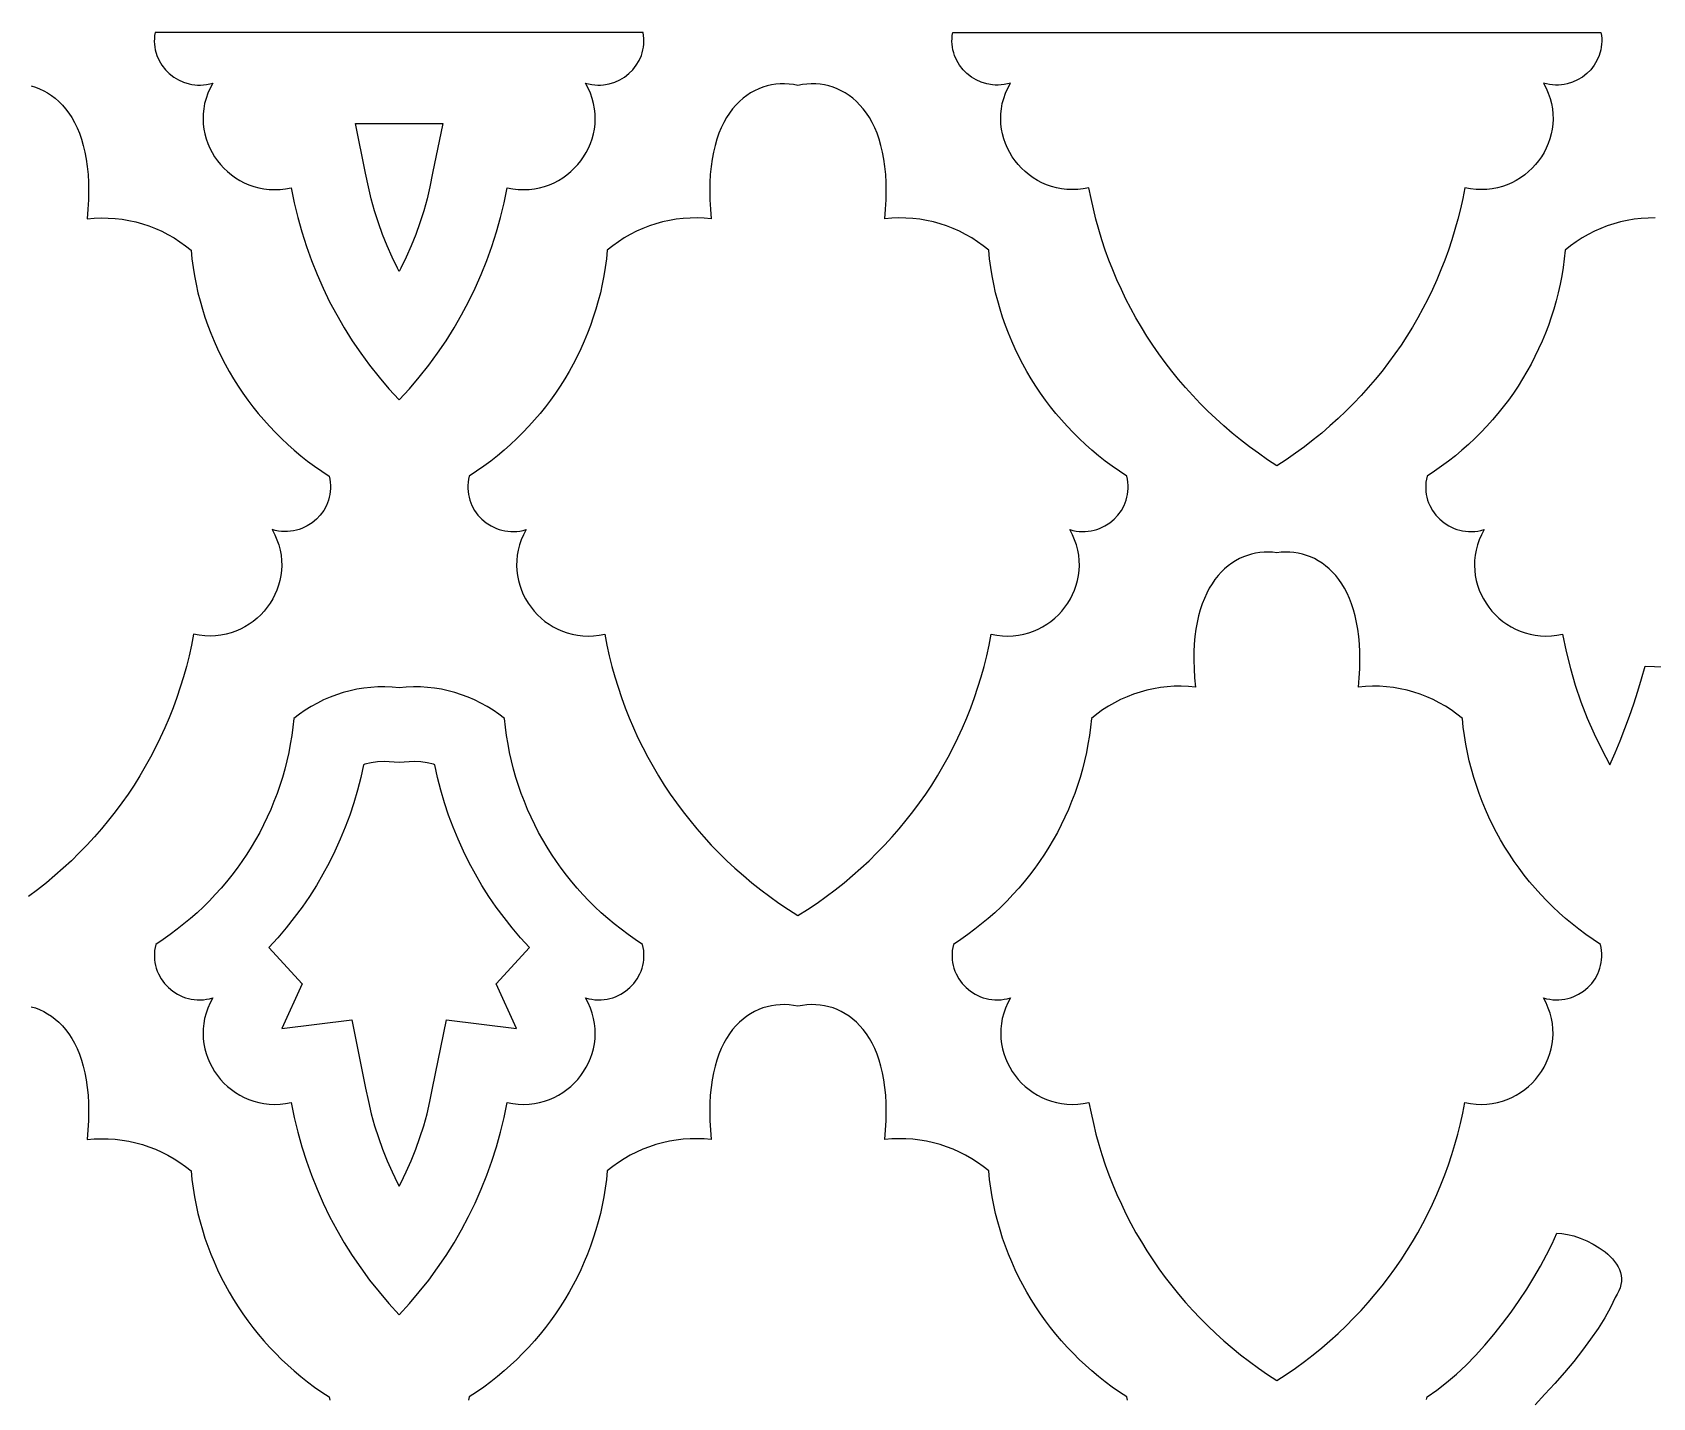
# Model space of a CAD drawing. Extents: x 50 to 3710, y -977 to -877.
# Drawn here: x 3559.8 to 3624.9, y -931.9 to -877.1 of the extents above; entities that cross this region are included whole.
import ezdxf

# ---------------------------------------------------------------- set-up
doc = ezdxf.new("R2010")
doc.units = 0
doc.layers.add('LAYER_1', color=18, linetype='CONTINUOUS')

msp = doc.modelspace()

# ---------------------------------------------------------------- linework, layer by layer
at = {"layer": 'LAYER_1'}
for points in [[(3574.558, -891.842), (3574.971, -891.391), (3575.367, -890.928), (3575.744, -890.452), (3576.103, -889.964), (3576.443, -889.464), (3576.764, -888.953), (3577.066, -888.431), (3577.349, -887.899), (3577.612, -887.356), (3577.856, -886.805), (3578.079, -886.244), (3578.282, -885.675), (3578.465, -885.098), (3578.628, -884.513), (3578.769, -883.921), (3578.89, -883.322), (3579.117, -883.364), (3579.342, -883.389), (3579.562, -883.396), (3579.778, -883.387), (3579.99, -883.362), (3580.196, -883.322), (3580.396, -883.268), (3580.59, -883.2), (3580.777, -883.119), (3580.957, -883.025), (3581.129, -882.92), (3581.292, -882.803), (3581.447, -882.675), (3581.592, -882.538), (3581.728, -882.392), (3581.853, -882.237), (3581.967, -882.074), (3582.071, -881.904), (3582.162, -881.727), (3582.241, -881.544), (3582.307, -881.356), (3582.36, -881.163), (3582.398, -880.966), (3582.423, -880.766), (3582.433, -880.563), (3582.427, -880.358), (3582.406, -880.151), (3582.368, -879.944), (3582.314, -879.736), (3582.242, -879.529), (3582.152, -879.323), (3582.044, -879.119), (3582.167, -879.152), (3582.29, -879.176), (3582.411, -879.191), (3582.531, -879.199), (3582.65, -879.198), (3582.767, -879.19), (3582.995, -879.151), (3583.214, -879.085), (3583.42, -878.992), (3583.612, -878.876), (3583.788, -878.738), (3583.945, -878.58), (3584.082, -878.404), (3584.197, -878.213), (3584.287, -878.007), (3584.322, -877.899), (3584.35, -877.789), (3584.371, -877.676), (3584.384, -877.561), (3584.39, -877.444), (3584.388, -877.325), (3584.377, -877.205), (3584.358, -877.083), (3574.558, -877.083), (3564.757, -877.083), (3564.738, -877.205), (3564.728, -877.325), (3564.725, -877.444), (3564.731, -877.561), (3564.745, -877.676), (3564.765, -877.789), (3564.829, -878.007), (3564.918, -878.213), (3565.033, -878.404), (3565.17, -878.58), (3565.328, -878.738), (3565.503, -878.876), (3565.695, -878.992), (3565.902, -879.085), (3566.12, -879.151), (3566.233, -879.174), (3566.348, -879.19), (3566.465, -879.198), (3566.584, -879.199), (3566.704, -879.191), (3566.826, -879.176), (3566.948, -879.152), (3567.071, -879.119), (3566.963, -879.323), (3566.873, -879.529), (3566.802, -879.736), (3566.747, -879.944), (3566.709, -880.151), (3566.688, -880.358), (3566.682, -880.563), (3566.692, -880.766), (3566.717, -880.966), (3566.756, -881.163), (3566.809, -881.356), (3566.875, -881.544), (3566.954, -881.727), (3567.045, -881.904), (3567.148, -882.074), (3567.262, -882.237), (3567.388, -882.392), (3567.523, -882.538), (3567.668, -882.675), (3567.823, -882.803), (3567.987, -882.92), (3568.159, -883.025), (3568.338, -883.119), (3568.525, -883.2), (3568.719, -883.268), (3568.919, -883.322), (3569.126, -883.362), (3569.337, -883.387), (3569.553, -883.396), (3569.774, -883.389), (3569.998, -883.364), (3570.226, -883.322), (3570.346, -883.921), (3570.488, -884.513), (3570.65, -885.098), (3570.833, -885.675), (3571.036, -886.244), (3571.26, -886.805), (3571.503, -887.356), (3571.766, -887.899), (3572.049, -888.431), (3572.351, -888.953), (3572.672, -889.464), (3573.012, -889.964), (3573.371, -890.452), (3573.749, -890.928), (3574.144, -891.391)], [(3609.807, -894.488), (3609.431, -894.241), (3609.063, -893.985), (3608.703, -893.722), (3608.352, -893.451), (3608.009, -893.172), (3607.675, -892.885), (3607.349, -892.591), (3607.032, -892.29), (3606.724, -891.982), (3606.425, -891.667), (3606.135, -891.345), (3605.854, -891.017), (3605.583, -890.682), (3605.32, -890.341), (3605.067, -889.994), (3604.823, -889.641), (3604.589, -889.283), (3604.364, -888.918), (3604.148, -888.548), (3603.943, -888.173), (3603.747, -887.793), (3603.561, -887.408), (3603.385, -887.019), (3603.219, -886.624), (3603.063, -886.225), (3602.917, -885.822), (3602.781, -885.415), (3602.656, -885.004), (3602.541, -884.589), (3602.437, -884.17), (3602.343, -883.748), (3602.26, -883.322), (3602.032, -883.364), (3601.808, -883.389), (3601.587, -883.396), (3601.371, -883.387), (3601.159, -883.362), (3600.953, -883.322), (3600.753, -883.268), (3600.559, -883.2), (3600.372, -883.119), (3600.193, -883.025), (3600.021, -882.92), (3599.857, -882.803), (3599.702, -882.675), (3599.557, -882.538), (3599.421, -882.392), (3599.296, -882.237), (3599.182, -882.074), (3599.079, -881.904), (3598.987, -881.727), (3598.909, -881.544), (3598.842, -881.356), (3598.79, -881.163), (3598.751, -880.966), (3598.726, -880.766), (3598.716, -880.563), (3598.722, -880.358), (3598.743, -880.151), (3598.781, -879.944), (3598.835, -879.736), (3598.907, -879.529), (3598.997, -879.323), (3599.105, -879.119), (3598.982, -879.152), (3598.86, -879.176), (3598.738, -879.191), (3598.618, -879.199), (3598.499, -879.198), (3598.382, -879.19), (3598.154, -879.151), (3597.936, -879.085), (3597.729, -878.992), (3597.537, -878.876), (3597.361, -878.738), (3597.204, -878.58), (3597.067, -878.404), (3596.952, -878.213), (3596.862, -878.007), (3596.827, -877.899), (3596.799, -877.789), (3596.778, -877.676), (3596.765, -877.561), (3596.759, -877.444), (3596.762, -877.325), (3596.772, -877.205), (3596.791, -877.083), (3622.823, -877.083), (3622.843, -877.205), (3622.853, -877.325), (3622.855, -877.444), (3622.85, -877.561), (3622.836, -877.676), (3622.815, -877.789), (3622.752, -878.007), (3622.662, -878.213), (3622.548, -878.404), (3622.411, -878.58), (3622.253, -878.738), (3622.077, -878.876), (3621.885, -878.992), (3621.679, -879.085), (3621.461, -879.151), (3621.348, -879.174), (3621.233, -879.19), (3621.116, -879.198), (3620.997, -879.199), (3620.877, -879.191), (3620.755, -879.176), (3620.633, -879.152), (3620.51, -879.119), (3620.618, -879.323), (3620.707, -879.529), (3620.779, -879.736), (3620.834, -879.944), (3620.871, -880.151), (3620.893, -880.358), (3620.898, -880.563), (3620.889, -880.766), (3620.864, -880.966), (3620.825, -881.163), (3620.772, -881.356), (3620.706, -881.544), (3620.627, -881.727), (3620.536, -881.904), (3620.433, -882.074), (3620.318, -882.237), (3620.193, -882.392), (3620.058, -882.538), (3619.912, -882.675), (3619.758, -882.803), (3619.594, -882.92), (3619.422, -883.025), (3619.242, -883.119), (3619.055, -883.2), (3618.862, -883.268), (3618.661, -883.322), (3618.455, -883.362), (3618.244, -883.387), (3618.028, -883.396), (3617.807, -883.389), (3617.583, -883.364), (3617.355, -883.322), (3617.272, -883.748), (3617.178, -884.17), (3617.073, -884.589), (3616.959, -885.004), (3616.833, -885.415), (3616.698, -885.822), (3616.552, -886.225), (3616.396, -886.624), (3616.23, -887.019), (3616.054, -887.408), (3615.868, -887.793), (3615.672, -888.173), (3615.466, -888.548), (3615.251, -888.918), (3615.026, -889.283), (3614.792, -889.641), (3614.548, -889.994), (3614.295, -890.341), (3614.032, -890.682), (3613.76, -891.017), (3613.479, -891.345), (3613.189, -891.667), (3612.89, -891.982), (3612.582, -892.29), (3612.266, -892.591), (3611.94, -892.885), (3611.606, -893.172), (3611.263, -893.451), (3610.912, -893.722), (3610.552, -893.985), (3610.184, -894.241)], [(3590.575, -879.212), (3590.396, -879.18), (3590.217, -879.159), (3590.039, -879.15), (3589.861, -879.152), (3589.684, -879.167), (3589.509, -879.193), (3589.336, -879.232), (3589.165, -879.283), (3588.998, -879.347), (3588.834, -879.423), (3588.674, -879.512), (3588.518, -879.614), (3588.368, -879.729), (3588.223, -879.857), (3588.084, -879.999), (3587.951, -880.154), (3587.825, -880.322), (3587.707, -880.504), (3587.596, -880.7), (3587.494, -880.91), (3587.401, -881.134), (3587.317, -881.373), (3587.242, -881.625), (3587.178, -881.893), (3587.125, -882.174), (3587.083, -882.471), (3587.052, -882.783), (3587.034, -883.109), (3587.028, -883.451), (3587.036, -883.808), (3587.057, -884.181), (3587.092, -884.569), (3586.809, -884.544), (3586.526, -884.534), (3586.244, -884.538), (3585.964, -884.556), (3585.686, -884.588), (3585.41, -884.634), (3585.138, -884.694), (3584.869, -884.768), (3584.605, -884.855), (3584.345, -884.956), (3584.09, -885.069), (3583.841, -885.196), (3583.599, -885.335), (3583.363, -885.488), (3583.135, -885.652), (3582.915, -885.829), (3582.879, -886.175), (3582.833, -886.519), (3582.777, -886.86), (3582.712, -887.199), (3582.637, -887.535), (3582.552, -887.868), (3582.458, -888.198), (3582.355, -888.524), (3582.243, -888.847), (3582.121, -889.167), (3581.991, -889.482), (3581.852, -889.794), (3581.704, -890.101), (3581.547, -890.404), (3581.382, -890.702), (3581.208, -890.995), (3581.026, -891.284), (3580.836, -891.567), (3580.638, -891.845), (3580.432, -892.118), (3580.218, -892.385), (3579.996, -892.646), (3579.766, -892.902), (3579.529, -893.151), (3579.285, -893.393), (3579.033, -893.629), (3578.774, -893.859), (3578.508, -894.082), (3578.234, -894.297), (3577.954, -894.505), (3577.667, -894.706), (3577.374, -894.9), (3577.346, -895.026), (3577.327, -895.151), (3577.318, -895.274), (3577.317, -895.396), (3577.324, -895.517), (3577.34, -895.634), (3577.363, -895.75), (3577.394, -895.863), (3577.432, -895.972), (3577.478, -896.079), (3577.588, -896.281), (3577.723, -896.466), (3577.88, -896.634), (3578.057, -896.78), (3578.252, -896.904), (3578.462, -897.003), (3578.572, -897.043), (3578.685, -897.075), (3578.8, -897.1), (3578.919, -897.118), (3579.039, -897.128), (3579.161, -897.13), (3579.284, -897.123), (3579.409, -897.108), (3579.535, -897.083), (3579.662, -897.05), (3579.554, -897.254), (3579.464, -897.46), (3579.392, -897.667), (3579.338, -897.874), (3579.3, -898.082), (3579.279, -898.288), (3579.273, -898.493), (3579.283, -898.696), (3579.308, -898.897), (3579.347, -899.094), (3579.399, -899.286), (3579.465, -899.475), (3579.544, -899.657), (3579.636, -899.834), (3579.739, -900.005), (3579.853, -900.167), (3579.978, -900.322), (3580.114, -900.469), (3580.259, -900.606), (3580.414, -900.733), (3580.578, -900.85), (3580.749, -900.956), (3580.929, -901.049), (3581.116, -901.13), (3581.31, -901.199), (3581.51, -901.253), (3581.716, -901.293), (3581.928, -901.318), (3582.144, -901.327), (3582.364, -901.319), (3582.589, -901.295), (3582.816, -901.253), (3582.901, -901.686), (3582.997, -902.115), (3583.104, -902.541), (3583.221, -902.962), (3583.35, -903.38), (3583.488, -903.794), (3583.638, -904.204), (3583.798, -904.609), (3583.968, -905.01), (3584.149, -905.405), (3584.34, -905.796), (3584.541, -906.182), (3584.752, -906.562), (3584.974, -906.937), (3585.205, -907.306), (3585.446, -907.669), (3585.697, -908.027), (3585.957, -908.378), (3586.227, -908.723), (3586.507, -909.061), (3586.796, -909.393), (3587.094, -909.718), (3587.402, -910.035), (3587.719, -910.346), (3588.045, -910.649), (3588.38, -910.945), (3588.724, -911.233), (3589.076, -911.513), (3589.438, -911.785), (3589.808, -912.048), (3590.187, -912.304), (3590.575, -912.551), (3590.962, -912.304), (3591.341, -912.048), (3591.711, -911.785), (3592.073, -911.513), (3592.426, -911.233), (3592.77, -910.945), (3593.105, -910.649), (3593.431, -910.346), (3593.747, -910.035), (3594.055, -909.718), (3594.353, -909.393), (3594.642, -909.061), (3594.922, -908.723), (3595.192, -908.378), (3595.453, -908.027), (3595.703, -907.669), (3595.944, -907.306), (3596.176, -906.937), (3596.397, -906.562), (3596.608, -906.182), (3596.809, -905.796), (3597, -905.405), (3597.181, -905.01), (3597.351, -904.609), (3597.511, -904.204), (3597.661, -903.794), (3597.8, -903.38), (3597.928, -902.962), (3598.045, -902.541), (3598.152, -902.115), (3598.248, -901.686), (3598.333, -901.253), (3598.56, -901.295), (3598.785, -901.319), (3599.005, -901.327), (3599.222, -901.318), (3599.433, -901.293), (3599.639, -901.253), (3599.839, -901.199), (3600.033, -901.13), (3600.22, -901.049), (3600.4, -900.956), (3600.572, -900.85), (3600.735, -900.733), (3600.89, -900.606), (3601.035, -900.469), (3601.171, -900.322), (3601.296, -900.167), (3601.411, -900.005), (3601.514, -899.834), (3601.605, -899.657), (3601.684, -899.475), (3601.75, -899.286), (3601.803, -899.094), (3601.842, -898.897), (3601.866, -898.696), (3601.876, -898.493), (3601.871, -898.288), (3601.849, -898.082), (3601.811, -897.874), (3601.757, -897.667), (3601.685, -897.46), (3601.595, -897.254), (3601.487, -897.05), (3601.614, -897.083), (3601.74, -897.108), (3601.865, -897.123), (3601.988, -897.13), (3602.11, -897.128), (3602.231, -897.118), (3602.349, -897.1), (3602.465, -897.075), (3602.578, -897.043), (3602.688, -897.003), (3602.898, -896.904), (3603.092, -896.78), (3603.269, -896.634), (3603.426, -896.466), (3603.561, -896.281), (3603.672, -896.079), (3603.717, -895.972), (3603.755, -895.863), (3603.786, -895.75), (3603.81, -895.634), (3603.825, -895.517), (3603.833, -895.396), (3603.832, -895.274), (3603.822, -895.151), (3603.803, -895.026), (3603.775, -894.9), (3603.482, -894.706), (3603.195, -894.505), (3602.915, -894.297), (3602.642, -894.082), (3602.376, -893.859), (3602.116, -893.629), (3601.865, -893.393), (3601.62, -893.151), (3601.383, -892.902), (3601.154, -892.646), (3600.932, -892.385), (3600.718, -892.118), (3600.511, -891.845), (3600.313, -891.567), (3600.123, -891.284), (3599.941, -890.995), (3599.768, -890.702), (3599.602, -890.404), (3599.446, -890.101), (3599.298, -889.794), (3599.158, -889.482), (3599.028, -889.167), (3598.907, -888.847), (3598.794, -888.524), (3598.691, -888.198), (3598.597, -887.868), (3598.513, -887.535), (3598.437, -887.199), (3598.372, -886.86), (3598.316, -886.519), (3598.271, -886.175), (3598.235, -885.829), (3598.014, -885.652), (3597.786, -885.488), (3597.55, -885.335), (3597.308, -885.196), (3597.059, -885.069), (3596.804, -884.956), (3596.545, -884.855), (3596.28, -884.768), (3596.011, -884.694), (3595.739, -884.634), (3595.463, -884.588), (3595.185, -884.556), (3594.905, -884.538), (3594.623, -884.534), (3594.341, -884.544), (3594.058, -884.569), (3594.093, -884.181), (3594.114, -883.808), (3594.121, -883.451), (3594.115, -883.109), (3594.097, -882.783), (3594.067, -882.471), (3594.024, -882.174), (3593.971, -881.893), (3593.907, -881.625), (3593.833, -881.373), (3593.748, -881.134), (3593.655, -880.91), (3593.553, -880.7), (3593.442, -880.504), (3593.324, -880.322), (3593.198, -880.154), (3593.065, -879.999), (3592.926, -879.857), (3592.781, -879.729), (3592.631, -879.614), (3592.475, -879.512), (3592.315, -879.423), (3592.152, -879.347), (3591.984, -879.283), (3591.814, -879.232), (3591.64, -879.193), (3591.465, -879.167), (3591.288, -879.152), (3591.11, -879.15), (3590.932, -879.159), (3590.753, -879.18)], [(3590.575, -879.212), (3590.396, -879.18), (3590.217, -879.159), (3590.039, -879.15), (3589.861, -879.152), (3589.684, -879.167), (3589.509, -879.193), (3589.336, -879.232), (3589.165, -879.283), (3588.998, -879.347), (3588.834, -879.423), (3588.674, -879.512), (3588.518, -879.614), (3588.368, -879.729), (3588.223, -879.857), (3588.084, -879.999), (3587.951, -880.154), (3587.825, -880.322), (3587.707, -880.504), (3587.596, -880.7), (3587.494, -880.91), (3587.401, -881.134), (3587.317, -881.373), (3587.242, -881.625), (3587.178, -881.893), (3587.125, -882.174), (3587.083, -882.471), (3587.052, -882.783), (3587.034, -883.109), (3587.028, -883.451), (3587.036, -883.808), (3587.057, -884.181), (3587.092, -884.569), (3586.809, -884.544), (3586.526, -884.534), (3586.244, -884.538), (3585.964, -884.556), (3585.686, -884.588), (3585.41, -884.634), (3585.138, -884.694), (3584.869, -884.768), (3584.605, -884.855), (3584.345, -884.956), (3584.09, -885.069), (3583.841, -885.196), (3583.599, -885.335), (3583.363, -885.488), (3583.135, -885.652), (3582.915, -885.829), (3582.879, -886.175), (3582.833, -886.519), (3582.777, -886.86), (3582.712, -887.199), (3582.637, -887.535), (3582.552, -887.868), (3582.458, -888.198), (3582.355, -888.524), (3582.243, -888.847), (3582.121, -889.167), (3581.991, -889.482), (3581.852, -889.794), (3581.704, -890.101), (3581.547, -890.404), (3581.382, -890.702), (3581.208, -890.995), (3581.026, -891.284), (3580.836, -891.567), (3580.638, -891.845), (3580.432, -892.118), (3580.218, -892.385), (3579.996, -892.646), (3579.766, -892.902), (3579.529, -893.151), (3579.285, -893.393), (3579.033, -893.629), (3578.774, -893.859), (3578.508, -894.082), (3578.234, -894.297), (3577.954, -894.505), (3577.667, -894.706), (3577.374, -894.9), (3577.346, -895.026), (3577.327, -895.151), (3577.318, -895.274), (3577.317, -895.396), (3577.324, -895.517), (3577.34, -895.634), (3577.363, -895.75), (3577.394, -895.863), (3577.432, -895.972), (3577.478, -896.079), (3577.588, -896.281), (3577.723, -896.466), (3577.88, -896.634), (3578.057, -896.78), (3578.252, -896.904), (3578.462, -897.003), (3578.572, -897.043), (3578.685, -897.075), (3578.8, -897.1), (3578.919, -897.118), (3579.039, -897.128), (3579.161, -897.13), (3579.284, -897.123), (3579.409, -897.108), (3579.535, -897.083), (3579.662, -897.05), (3579.554, -897.254), (3579.464, -897.46), (3579.392, -897.667), (3579.338, -897.874), (3579.3, -898.082), (3579.279, -898.288), (3579.273, -898.493), (3579.283, -898.696), (3579.308, -898.897), (3579.347, -899.094), (3579.399, -899.286), (3579.465, -899.475), (3579.544, -899.657), (3579.636, -899.834), (3579.739, -900.005), (3579.853, -900.167), (3579.978, -900.322), (3580.114, -900.469), (3580.259, -900.606), (3580.414, -900.733), (3580.578, -900.85), (3580.749, -900.956), (3580.929, -901.049), (3581.116, -901.13), (3581.31, -901.199), (3581.51, -901.253), (3581.716, -901.293), (3581.928, -901.318), (3582.144, -901.327), (3582.364, -901.319), (3582.589, -901.295), (3582.816, -901.253), (3582.901, -901.686), (3582.997, -902.115), (3583.104, -902.541), (3583.221, -902.962), (3583.35, -903.38), (3583.488, -903.794), (3583.638, -904.204), (3583.798, -904.609), (3583.968, -905.01), (3584.149, -905.405), (3584.34, -905.796), (3584.541, -906.182), (3584.752, -906.562), (3584.974, -906.937), (3585.205, -907.306), (3585.446, -907.669), (3585.697, -908.027), (3585.957, -908.378), (3586.227, -908.723), (3586.507, -909.061), (3586.796, -909.393), (3587.094, -909.718), (3587.402, -910.035), (3587.719, -910.346), (3588.045, -910.649), (3588.38, -910.945), (3588.724, -911.233), (3589.076, -911.513), (3589.438, -911.785), (3589.808, -912.048), (3590.187, -912.304), (3590.575, -912.551), (3590.962, -912.304), (3591.341, -912.048), (3591.711, -911.785), (3592.073, -911.513), (3592.426, -911.233), (3592.77, -910.945), (3593.105, -910.649), (3593.431, -910.346), (3593.747, -910.035), (3594.055, -909.718), (3594.353, -909.393), (3594.642, -909.061), (3594.922, -908.723), (3595.192, -908.378), (3595.453, -908.027), (3595.703, -907.669), (3595.944, -907.306), (3596.176, -906.937), (3596.397, -906.562), (3596.608, -906.182), (3596.809, -905.796), (3597, -905.405), (3597.181, -905.01), (3597.351, -904.609), (3597.511, -904.204), (3597.661, -903.794), (3597.8, -903.38), (3597.928, -902.962), (3598.045, -902.541), (3598.152, -902.115), (3598.248, -901.686), (3598.333, -901.253), (3598.56, -901.295), (3598.785, -901.319), (3599.005, -901.327), (3599.222, -901.318), (3599.433, -901.293), (3599.639, -901.253), (3599.839, -901.199), (3600.033, -901.13), (3600.22, -901.049), (3600.4, -900.956), (3600.572, -900.85), (3600.735, -900.733), (3600.89, -900.606), (3601.035, -900.469), (3601.171, -900.322), (3601.296, -900.167), (3601.411, -900.005), (3601.514, -899.834), (3601.605, -899.657), (3601.684, -899.475), (3601.75, -899.286), (3601.803, -899.094), (3601.842, -898.897), (3601.866, -898.696), (3601.876, -898.493), (3601.871, -898.288), (3601.849, -898.082), (3601.811, -897.874), (3601.757, -897.667), (3601.685, -897.46), (3601.595, -897.254), (3601.487, -897.05), (3601.614, -897.083), (3601.74, -897.108), (3601.865, -897.123), (3601.988, -897.13), (3602.11, -897.128), (3602.231, -897.118), (3602.349, -897.1), (3602.465, -897.075), (3602.578, -897.043), (3602.688, -897.003), (3602.898, -896.904), (3603.092, -896.78), (3603.269, -896.634), (3603.426, -896.466), (3603.561, -896.281), (3603.672, -896.079), (3603.717, -895.972), (3603.755, -895.863), (3603.786, -895.75), (3603.81, -895.634), (3603.825, -895.517), (3603.833, -895.396), (3603.832, -895.274), (3603.822, -895.151), (3603.803, -895.026), (3603.775, -894.9), (3603.482, -894.706), (3603.195, -894.505), (3602.915, -894.297), (3602.642, -894.082), (3602.376, -893.859), (3602.116, -893.629), (3601.865, -893.393), (3601.62, -893.151), (3601.383, -892.902), (3601.154, -892.646), (3600.932, -892.385), (3600.718, -892.118), (3600.511, -891.845), (3600.313, -891.567), (3600.123, -891.284), (3599.941, -890.995), (3599.768, -890.702), (3599.602, -890.404), (3599.446, -890.101), (3599.298, -889.794), (3599.158, -889.482), (3599.028, -889.167), (3598.907, -888.847), (3598.794, -888.524), (3598.691, -888.198), (3598.597, -887.868), (3598.513, -887.535), (3598.437, -887.199), (3598.372, -886.86), (3598.316, -886.519), (3598.271, -886.175), (3598.235, -885.829), (3598.014, -885.652), (3597.786, -885.488), (3597.55, -885.335), (3597.308, -885.196), (3597.059, -885.069), (3596.804, -884.956), (3596.545, -884.855), (3596.28, -884.768), (3596.011, -884.694), (3595.739, -884.634), (3595.463, -884.588), (3595.185, -884.556), (3594.905, -884.538), (3594.623, -884.534), (3594.341, -884.544), (3594.058, -884.569), (3594.093, -884.181), (3594.114, -883.808), (3594.121, -883.451), (3594.115, -883.109), (3594.097, -882.783), (3594.067, -882.471), (3594.024, -882.174), (3593.971, -881.893), (3593.907, -881.625), (3593.833, -881.373), (3593.748, -881.134), (3593.655, -880.91), (3593.553, -880.7), (3593.442, -880.504), (3593.324, -880.322), (3593.198, -880.154), (3593.065, -879.999), (3592.926, -879.857), (3592.781, -879.729), (3592.631, -879.614), (3592.475, -879.512), (3592.315, -879.423), (3592.152, -879.347), (3591.984, -879.283), (3591.814, -879.232), (3591.64, -879.193), (3591.465, -879.167), (3591.288, -879.152), (3591.11, -879.15), (3590.932, -879.159), (3590.753, -879.18)], [(3574.558, -886.682), (3574.489, -886.556), (3574.274, -886.111), (3574.074, -885.658), (3573.89, -885.198), (3573.723, -884.73), (3573.573, -884.255), (3573.439, -883.773), (3573.322, -883.285), (3573.212, -882.739), (3572.81, -880.737), (3574.558, -880.737), (3576.306, -880.737), (3575.903, -882.739), (3575.793, -883.285), (3575.676, -883.773), (3575.543, -884.255), (3575.392, -884.73), (3575.225, -885.198), (3575.042, -885.658), (3574.842, -886.111), (3574.626, -886.556)], [(3609.807, -931.222), (3610.184, -930.975), (3610.552, -930.72), (3610.912, -930.456), (3611.263, -930.185), (3611.606, -929.906), (3611.94, -929.62), (3612.266, -929.326), (3612.583, -929.025), (3612.89, -928.717), (3613.189, -928.402), (3613.479, -928.08), (3613.76, -927.751), (3614.032, -927.417), (3614.295, -927.076), (3614.548, -926.729), (3614.792, -926.376), (3615.026, -926.017), (3615.251, -925.653), (3615.467, -925.283), (3615.672, -924.908), (3615.868, -924.528), (3616.054, -924.143), (3616.23, -923.753), (3616.396, -923.359), (3616.552, -922.96), (3616.698, -922.557), (3616.833, -922.149), (3616.959, -921.738), (3617.074, -921.323), (3617.178, -920.904), (3617.272, -920.482), (3617.355, -920.057), (3617.583, -920.099), (3617.807, -920.123), (3618.028, -920.131), (3618.244, -920.121), (3618.456, -920.097), (3618.662, -920.057), (3618.862, -920.002), (3619.056, -919.934), (3619.243, -919.853), (3619.422, -919.759), (3619.594, -919.654), (3619.758, -919.537), (3619.913, -919.41), (3620.058, -919.273), (3620.193, -919.126), (3620.319, -918.971), (3620.433, -918.808), (3620.536, -918.638), (3620.627, -918.461), (3620.706, -918.279), (3620.772, -918.09), (3620.825, -917.898), (3620.864, -917.701), (3620.889, -917.5), (3620.899, -917.297), (3620.893, -917.092), (3620.872, -916.886), (3620.834, -916.678), (3620.779, -916.471), (3620.708, -916.264), (3620.618, -916.058), (3620.51, -915.854), (3620.637, -915.887), (3620.762, -915.911), (3620.887, -915.927), (3621.011, -915.933), (3621.133, -915.932), (3621.253, -915.922), (3621.371, -915.904), (3621.487, -915.879), (3621.6, -915.847), (3621.71, -915.807), (3621.92, -915.708), (3622.115, -915.584), (3622.292, -915.438), (3622.449, -915.27), (3622.584, -915.085), (3622.694, -914.883), (3622.739, -914.776), (3622.778, -914.666), (3622.809, -914.554), (3622.832, -914.438), (3622.848, -914.32), (3622.855, -914.2), (3622.854, -914.078), (3622.845, -913.955), (3622.826, -913.83), (3622.798, -913.704), (3622.504, -913.51), (3622.218, -913.309), (3621.937, -913.101), (3621.664, -912.886), (3621.398, -912.663), (3621.139, -912.433), (3620.887, -912.197), (3620.643, -911.954), (3620.406, -911.705), (3620.176, -911.45), (3619.954, -911.189), (3619.74, -910.922), (3619.534, -910.649), (3619.336, -910.371), (3619.146, -910.088), (3618.964, -909.799), (3618.79, -909.506), (3618.625, -909.207), (3618.468, -908.905), (3618.32, -908.597), (3618.181, -908.286), (3618.051, -907.971), (3617.929, -907.651), (3617.817, -907.328), (3617.714, -907.002), (3617.62, -906.672), (3617.535, -906.339), (3617.46, -906.003), (3617.395, -905.664), (3617.339, -905.323), (3617.293, -904.979), (3617.257, -904.633), (3617.037, -904.456), (3616.809, -904.291), (3616.573, -904.139), (3616.33, -904), (3616.082, -903.873), (3615.827, -903.76), (3615.567, -903.659), (3615.303, -903.572), (3615.034, -903.498), (3614.761, -903.438), (3614.486, -903.392), (3614.208, -903.36), (3613.927, -903.341), (3613.646, -903.338), (3613.363, -903.348), (3613.08, -903.373), (3613.114, -902.999), (3613.135, -902.639), (3613.144, -902.294), (3613.14, -901.963), (3613.124, -901.646), (3613.097, -901.343), (3613.059, -901.053), (3613.01, -900.778), (3612.952, -900.516), (3612.884, -900.268), (3612.806, -900.033), (3612.72, -899.811), (3612.625, -899.603), (3612.523, -899.407), (3612.413, -899.225), (3612.296, -899.055), (3612.172, -898.898), (3612.042, -898.753), (3611.906, -898.621), (3611.765, -898.501), (3611.619, -898.394), (3611.468, -898.298), (3611.313, -898.215), (3611.155, -898.143), (3610.993, -898.083), (3610.829, -898.034), (3610.662, -897.997), (3610.493, -897.971), (3610.323, -897.957), (3610.152, -897.953), (3609.98, -897.961), (3609.807, -897.979), (3609.635, -897.961), (3609.463, -897.953), (3609.292, -897.957), (3609.122, -897.971), (3608.953, -897.997), (3608.786, -898.034), (3608.622, -898.083), (3608.46, -898.143), (3608.302, -898.215), (3608.147, -898.298), (3607.996, -898.394), (3607.85, -898.501), (3607.709, -898.621), (3607.573, -898.753), (3607.443, -898.898), (3607.319, -899.055), (3607.202, -899.225), (3607.092, -899.407), (3606.99, -899.603), (3606.895, -899.811), (3606.809, -900.033), (3606.731, -900.268), (3606.663, -900.516), (3606.604, -900.778), (3606.556, -901.053), (3606.518, -901.343), (3606.491, -901.646), (3606.475, -901.963), (3606.471, -902.294), (3606.48, -902.639), (3606.501, -902.999), (3606.535, -903.373), (3606.252, -903.348), (3605.969, -903.338), (3605.687, -903.341), (3605.407, -903.36), (3605.129, -903.392), (3604.854, -903.438), (3604.581, -903.498), (3604.312, -903.572), (3604.048, -903.659), (3603.788, -903.76), (3603.533, -903.873), (3603.284, -904), (3603.042, -904.139), (3602.806, -904.291), (3602.578, -904.456), (3602.358, -904.633), (3602.322, -904.979), (3602.276, -905.323), (3602.22, -905.664), (3602.155, -906.003), (3602.08, -906.339), (3601.995, -906.672), (3601.901, -907.002), (3601.798, -907.328), (3601.686, -907.651), (3601.564, -907.971), (3601.434, -908.286), (3601.295, -908.597), (3601.147, -908.905), (3600.99, -909.207), (3600.825, -909.506), (3600.651, -909.799), (3600.469, -910.088), (3600.279, -910.371), (3600.081, -910.649), (3599.875, -910.922), (3599.661, -911.189), (3599.439, -911.45), (3599.209, -911.705), (3598.972, -911.954), (3598.728, -912.197), (3598.476, -912.433), (3598.217, -912.663), (3597.951, -912.886), (3597.678, -913.101), (3597.397, -913.309), (3597.111, -913.51), (3596.817, -913.704), (3596.789, -913.83), (3596.77, -913.955), (3596.761, -914.078), (3596.76, -914.2), (3596.767, -914.32), (3596.783, -914.438), (3596.806, -914.554), (3596.837, -914.666), (3596.876, -914.776), (3596.921, -914.883), (3597.031, -915.085), (3597.166, -915.27), (3597.323, -915.438), (3597.5, -915.584), (3597.695, -915.708), (3597.905, -915.807), (3598.015, -915.847), (3598.128, -915.879), (3598.244, -915.904), (3598.362, -915.922), (3598.482, -915.932), (3598.604, -915.933), (3598.728, -915.927), (3598.853, -915.911), (3598.978, -915.887), (3599.105, -915.854), (3598.997, -916.058), (3598.907, -916.264), (3598.835, -916.471), (3598.781, -916.678), (3598.743, -916.886), (3598.722, -917.092), (3598.716, -917.297), (3598.726, -917.5), (3598.751, -917.701), (3598.79, -917.898), (3598.842, -918.09), (3598.909, -918.279), (3598.987, -918.461), (3599.079, -918.638), (3599.182, -918.808), (3599.296, -918.971), (3599.421, -919.126), (3599.557, -919.273), (3599.702, -919.41), (3599.857, -919.537), (3600.021, -919.654), (3600.193, -919.759), (3600.372, -919.853), (3600.559, -919.934), (3600.753, -920.002), (3600.953, -920.057), (3601.159, -920.097), (3601.371, -920.121), (3601.587, -920.131), (3601.808, -920.123), (3602.032, -920.099), (3602.26, -920.057), (3602.343, -920.482), (3602.437, -920.904), (3602.541, -921.323), (3602.656, -921.738), (3602.781, -922.149), (3602.917, -922.557), (3603.063, -922.96), (3603.219, -923.359), (3603.385, -923.753), (3603.561, -924.143), (3603.747, -924.528), (3603.943, -924.908), (3604.148, -925.283), (3604.364, -925.653), (3604.589, -926.017), (3604.823, -926.376), (3605.067, -926.729), (3605.32, -927.076), (3605.583, -927.417), (3605.855, -927.751), (3606.135, -928.08), (3606.425, -928.402), (3606.724, -928.717), (3607.032, -929.025), (3607.349, -929.326), (3607.675, -929.62), (3608.009, -929.906), (3608.352, -930.185), (3608.703, -930.456), (3609.063, -930.72), (3609.431, -930.975)], [(3574.558, -928.576), (3574.971, -928.125), (3575.367, -927.662), (3575.744, -927.186), (3576.103, -926.698), (3576.443, -926.198), (3576.764, -925.687), (3577.066, -925.165), (3577.349, -924.633), (3577.612, -924.091), (3577.856, -923.539), (3578.079, -922.978), (3578.283, -922.409), (3578.465, -921.832), (3578.628, -921.247), (3578.769, -920.655), (3578.89, -920.057), (3579.117, -920.099), (3579.342, -920.123), (3579.562, -920.131), (3579.778, -920.121), (3579.99, -920.097), (3580.196, -920.057), (3580.396, -920.002), (3580.59, -919.934), (3580.777, -919.853), (3580.957, -919.759), (3581.129, -919.654), (3581.292, -919.537), (3581.447, -919.41), (3581.592, -919.273), (3581.728, -919.126), (3581.853, -918.971), (3581.967, -918.808), (3582.071, -918.638), (3582.162, -918.461), (3582.241, -918.279), (3582.307, -918.09), (3582.36, -917.898), (3582.398, -917.701), (3582.423, -917.5), (3582.433, -917.297), (3582.427, -917.092), (3582.406, -916.886), (3582.368, -916.678), (3582.314, -916.471), (3582.242, -916.264), (3582.152, -916.058), (3582.044, -915.854), (3582.171, -915.887), (3582.297, -915.911), (3582.422, -915.927), (3582.545, -915.933), (3582.667, -915.932), (3582.788, -915.922), (3582.906, -915.904), (3583.021, -915.879), (3583.134, -915.847), (3583.244, -915.807), (3583.454, -915.708), (3583.649, -915.584), (3583.826, -915.438), (3583.983, -915.27), (3584.118, -915.085), (3584.228, -914.883), (3584.274, -914.776), (3584.312, -914.666), (3584.343, -914.554), (3584.366, -914.438), (3584.382, -914.32), (3584.389, -914.2), (3584.389, -914.078), (3584.379, -913.955), (3584.36, -913.83), (3584.332, -913.704), (3584.039, -913.51), (3583.752, -913.309), (3583.472, -913.101), (3583.199, -912.886), (3582.932, -912.663), (3582.673, -912.433), (3582.421, -912.197), (3582.177, -911.954), (3581.94, -911.705), (3581.71, -911.45), (3581.489, -911.189), (3581.274, -910.922), (3581.068, -910.649), (3580.87, -910.371), (3580.68, -910.088), (3580.498, -909.799), (3580.324, -909.506), (3580.159, -909.207), (3580.003, -908.905), (3579.855, -908.597), (3579.715, -908.286), (3579.585, -907.971), (3579.463, -907.651), (3579.351, -907.328), (3579.248, -907.002), (3579.154, -906.672), (3579.069, -906.339), (3578.994, -906.003), (3578.929, -905.664), (3578.873, -905.323), (3578.827, -904.979), (3578.791, -904.633), (3578.565, -904.46), (3578.331, -904.298), (3578.091, -904.149), (3577.843, -904.013), (3577.59, -903.889), (3577.332, -903.778), (3577.068, -903.68), (3576.8, -903.594), (3576.528, -903.522), (3576.253, -903.463), (3575.975, -903.418), (3575.694, -903.386), (3575.412, -903.368), (3575.128, -903.364), (3574.843, -903.374), (3574.558, -903.398), (3574.272, -903.374), (3573.988, -903.364), (3573.704, -903.368), (3573.421, -903.386), (3573.141, -903.418), (3572.862, -903.463), (3572.587, -903.522), (3572.315, -903.594), (3572.047, -903.68), (3571.784, -903.778), (3571.525, -903.889), (3571.272, -904.013), (3571.025, -904.149), (3570.784, -904.298), (3570.55, -904.46), (3570.324, -904.633), (3570.288, -904.979), (3570.242, -905.323), (3570.186, -905.664), (3570.121, -906.003), (3570.046, -906.339), (3569.961, -906.672), (3569.868, -907.002), (3569.764, -907.328), (3569.652, -907.651), (3569.53, -907.971), (3569.4, -908.286), (3569.261, -908.597), (3569.113, -908.905), (3568.956, -909.207), (3568.791, -909.506), (3568.617, -909.799), (3568.435, -910.088), (3568.245, -910.371), (3568.047, -910.649), (3567.841, -910.922), (3567.627, -911.189), (3567.405, -911.45), (3567.175, -911.705), (3566.938, -911.954), (3566.694, -912.197), (3566.442, -912.433), (3566.183, -912.663), (3565.917, -912.886), (3565.644, -913.101), (3565.364, -913.309), (3565.077, -913.51), (3564.783, -913.704), (3564.755, -913.83), (3564.736, -913.955), (3564.727, -914.078), (3564.726, -914.2), (3564.733, -914.32), (3564.749, -914.438), (3564.772, -914.554), (3564.803, -914.666), (3564.842, -914.776), (3564.887, -914.883), (3564.997, -915.085), (3565.132, -915.27), (3565.289, -915.438), (3565.466, -915.584), (3565.661, -915.708), (3565.871, -915.807), (3565.981, -915.847), (3566.094, -915.879), (3566.21, -915.904), (3566.328, -915.922), (3566.448, -915.932), (3566.57, -915.933), (3566.694, -915.927), (3566.819, -915.911), (3566.944, -915.887), (3567.071, -915.854), (3566.963, -916.058), (3566.873, -916.264), (3566.802, -916.471), (3566.747, -916.678), (3566.709, -916.886), (3566.688, -917.092), (3566.682, -917.297), (3566.692, -917.5), (3566.717, -917.701), (3566.756, -917.898), (3566.809, -918.09), (3566.875, -918.279), (3566.954, -918.461), (3567.045, -918.638), (3567.148, -918.808), (3567.262, -918.971), (3567.388, -919.126), (3567.523, -919.273), (3567.668, -919.41), (3567.823, -919.537), (3567.987, -919.654), (3568.159, -919.759), (3568.338, -919.853), (3568.525, -919.934), (3568.719, -920.002), (3568.919, -920.057), (3569.126, -920.097), (3569.337, -920.121), (3569.553, -920.131), (3569.774, -920.123), (3569.998, -920.099), (3570.226, -920.057), (3570.346, -920.655), (3570.488, -921.247), (3570.65, -921.832), (3570.833, -922.409), (3571.036, -922.978), (3571.26, -923.539), (3571.503, -924.091), (3571.766, -924.633), (3572.049, -925.165), (3572.351, -925.687), (3572.672, -926.198), (3573.012, -926.698), (3573.371, -927.186), (3573.749, -927.662), (3574.144, -928.125)], [(3574.558, -923.416), (3574.626, -923.29), (3574.842, -922.845), (3575.042, -922.392), (3575.225, -921.932), (3575.392, -921.464), (3575.543, -920.989), (3575.676, -920.508), (3575.793, -920.02), (3575.903, -919.473), (3576.454, -916.735), (3579.265, -917.08), (3578.451, -915.288), (3579.792, -913.835), (3579.436, -913.445), (3579.095, -913.044), (3578.769, -912.631), (3578.458, -912.209), (3578.163, -911.777), (3577.883, -911.335), (3577.619, -910.885), (3577.37, -910.425), (3577.139, -909.958), (3576.923, -909.483), (3576.724, -909), (3576.543, -908.511), (3576.378, -908.015), (3576.231, -907.513), (3576.101, -907.006), (3575.989, -906.493), (3575.936, -906.475), (3575.682, -906.414), (3575.422, -906.378), (3575.16, -906.368), (3574.558, -906.404), (3573.956, -906.368), (3573.693, -906.378), (3573.434, -906.414), (3573.18, -906.475), (3573.127, -906.493), (3573.015, -907.006), (3572.885, -907.513), (3572.737, -908.015), (3572.573, -908.511), (3572.391, -909), (3572.192, -909.483), (3571.977, -909.958), (3571.745, -910.425), (3571.497, -910.885), (3571.233, -911.335), (3570.953, -911.777), (3570.657, -912.209), (3570.346, -912.631), (3570.02, -913.044), (3569.679, -913.445), (3569.324, -913.835), (3570.664, -915.288), (3569.85, -917.08), (3572.662, -916.735), (3573.212, -919.473), (3573.322, -920.02), (3573.439, -920.508), (3573.573, -920.989), (3573.723, -921.464), (3573.89, -921.932), (3574.074, -922.392), (3574.274, -922.845), (3574.489, -923.29)]]:
    msp.add_lwpolyline(points, close=True, dxfattribs=at)
for points in [[(3559.78, -879.232), (3559.95, -879.283), (3560.118, -879.347), (3560.282, -879.423), (3560.441, -879.512), (3560.597, -879.614), (3560.747, -879.729), (3560.892, -879.857), (3561.031, -879.999), (3561.164, -880.154), (3561.29, -880.322), (3561.408, -880.504), (3561.519, -880.7), (3561.621, -880.91), (3561.715, -881.134), (3561.799, -881.373), (3561.873, -881.625), (3561.937, -881.893), (3561.991, -882.174), (3562.033, -882.471), (3562.063, -882.783), (3562.082, -883.109), (3562.087, -883.451), (3562.08, -883.808), (3562.059, -884.181), (3562.024, -884.569), (3562.307, -884.544), (3562.589, -884.534), (3562.871, -884.538), (3563.151, -884.556), (3563.429, -884.588), (3563.705, -884.634), (3563.977, -884.694), (3564.246, -884.768), (3564.511, -884.855), (3564.771, -884.956), (3565.025, -885.069), (3565.274, -885.196), (3565.517, -885.335), (3565.752, -885.488), (3565.98, -885.652), (3566.201, -885.829), (3566.237, -886.175), (3566.282, -886.519), (3566.338, -886.86), (3566.404, -887.199), (3566.479, -887.535), (3566.563, -887.868), (3566.657, -888.198), (3566.76, -888.524), (3566.873, -888.847), (3566.994, -889.167), (3567.125, -889.482), (3567.264, -889.794), (3567.412, -890.101), (3567.568, -890.404), (3567.734, -890.702), (3567.907, -890.995), (3568.089, -891.284), (3568.279, -891.567), (3568.478, -891.845), (3568.684, -892.118), (3568.898, -892.385), (3569.12, -892.646), (3569.349, -892.902), (3569.586, -893.151), (3569.831, -893.393), (3570.083, -893.629), (3570.342, -893.859), (3570.608, -894.082), (3570.881, -894.297), (3571.161, -894.505), (3571.448, -894.706), (3571.742, -894.9), (3571.769, -895.026), (3571.788, -895.151), (3571.798, -895.274), (3571.799, -895.396), (3571.791, -895.517), (3571.776, -895.634), (3571.752, -895.75), (3571.721, -895.863), (3571.683, -895.972), (3571.638, -896.079), (3571.527, -896.281), (3571.392, -896.466), (3571.235, -896.634), (3571.058, -896.78), (3570.864, -896.904), (3570.654, -897.003), (3570.544, -897.043), (3570.431, -897.075), (3570.315, -897.1), (3570.197, -897.118), (3570.077, -897.128), (3569.954, -897.13), (3569.831, -897.123), (3569.706, -897.108), (3569.58, -897.083), (3569.454, -897.05), (3569.562, -897.254), (3569.651, -897.46), (3569.723, -897.667), (3569.778, -897.874), (3569.815, -898.082), (3569.837, -898.288), (3569.842, -898.493), (3569.832, -898.696), (3569.808, -898.897), (3569.769, -899.094), (3569.716, -899.286), (3569.65, -899.475), (3569.571, -899.657), (3569.48, -899.834), (3569.377, -900.005), (3569.262, -900.167), (3569.137, -900.322), (3569.001, -900.469), (3568.856, -900.606), (3568.701, -900.733), (3568.538, -900.85), (3568.366, -900.956), (3568.186, -901.049), (3567.999, -901.13), (3567.805, -901.199), (3567.605, -901.253), (3567.399, -901.293), (3567.188, -901.318), (3566.971, -901.327), (3566.751, -901.319), (3566.527, -901.295), (3566.299, -901.253), (3566.214, -901.686), (3566.118, -902.115), (3566.012, -902.541), (3565.894, -902.962), (3565.766, -903.38), (3565.627, -903.794), (3565.477, -904.204), (3565.317, -904.609), (3565.147, -905.01), (3564.966, -905.405), (3564.775, -905.796), (3564.574, -906.182), (3564.363, -906.562), (3564.142, -906.937), (3563.91, -907.306), (3563.669, -907.669), (3563.419, -908.027), (3563.158, -908.378), (3562.888, -908.723), (3562.609, -909.061), (3562.32, -909.393), (3562.021, -909.718), (3561.713, -910.035), (3561.397, -910.346), (3561.071, -910.649), (3560.736, -910.945), (3560.392, -911.233), (3560.039, -911.513), (3559.677, -911.785)], [(3559.78, -879.232), (3559.95, -879.283), (3560.118, -879.347), (3560.282, -879.423), (3560.441, -879.512), (3560.597, -879.614), (3560.747, -879.729), (3560.892, -879.857), (3561.031, -879.999), (3561.164, -880.154), (3561.29, -880.322), (3561.408, -880.504), (3561.519, -880.7), (3561.621, -880.91), (3561.715, -881.134), (3561.799, -881.373), (3561.873, -881.625), (3561.937, -881.893), (3561.991, -882.174), (3562.033, -882.471), (3562.063, -882.783), (3562.082, -883.109), (3562.087, -883.451), (3562.08, -883.808), (3562.059, -884.181), (3562.024, -884.569), (3562.307, -884.544), (3562.589, -884.534), (3562.871, -884.538), (3563.151, -884.556), (3563.429, -884.588), (3563.705, -884.634), (3563.977, -884.694), (3564.246, -884.768), (3564.511, -884.855), (3564.771, -884.956), (3565.025, -885.069), (3565.274, -885.196), (3565.517, -885.335), (3565.752, -885.488), (3565.98, -885.652), (3566.201, -885.829), (3566.237, -886.175), (3566.282, -886.519), (3566.338, -886.86), (3566.404, -887.199), (3566.479, -887.535), (3566.563, -887.868), (3566.657, -888.198), (3566.76, -888.524), (3566.873, -888.847), (3566.994, -889.167), (3567.125, -889.482), (3567.264, -889.794), (3567.412, -890.101), (3567.568, -890.404), (3567.734, -890.702), (3567.907, -890.995), (3568.089, -891.284), (3568.279, -891.567), (3568.478, -891.845), (3568.684, -892.118), (3568.898, -892.385), (3569.12, -892.646), (3569.349, -892.902), (3569.586, -893.151), (3569.831, -893.393), (3570.083, -893.629), (3570.342, -893.859), (3570.608, -894.082), (3570.881, -894.297), (3571.161, -894.505), (3571.448, -894.706), (3571.742, -894.9), (3571.769, -895.026), (3571.788, -895.151), (3571.798, -895.274), (3571.799, -895.396), (3571.791, -895.517), (3571.776, -895.634), (3571.752, -895.75), (3571.721, -895.863), (3571.683, -895.972), (3571.638, -896.079), (3571.527, -896.281), (3571.392, -896.466), (3571.235, -896.634), (3571.058, -896.78), (3570.864, -896.904), (3570.654, -897.003), (3570.544, -897.043), (3570.431, -897.075), (3570.315, -897.1), (3570.197, -897.118), (3570.077, -897.128), (3569.954, -897.13), (3569.831, -897.123), (3569.706, -897.108), (3569.58, -897.083), (3569.454, -897.05), (3569.562, -897.254), (3569.651, -897.46), (3569.723, -897.667), (3569.778, -897.874), (3569.815, -898.082), (3569.837, -898.288), (3569.842, -898.493), (3569.832, -898.696), (3569.808, -898.897), (3569.769, -899.094), (3569.716, -899.286), (3569.65, -899.475), (3569.571, -899.657), (3569.48, -899.834), (3569.377, -900.005), (3569.262, -900.167), (3569.137, -900.322), (3569.001, -900.469), (3568.856, -900.606), (3568.701, -900.733), (3568.538, -900.85), (3568.366, -900.956), (3568.186, -901.049), (3567.999, -901.13), (3567.805, -901.199), (3567.605, -901.253), (3567.399, -901.293), (3567.188, -901.318), (3566.971, -901.327), (3566.751, -901.319), (3566.527, -901.295), (3566.299, -901.253), (3566.214, -901.686), (3566.118, -902.115), (3566.012, -902.541), (3565.894, -902.962), (3565.766, -903.38), (3565.627, -903.794), (3565.477, -904.204), (3565.317, -904.609), (3565.147, -905.01), (3564.966, -905.405), (3564.775, -905.796), (3564.574, -906.182), (3564.363, -906.562), (3564.142, -906.937), (3563.91, -907.306), (3563.669, -907.669), (3563.419, -908.027), (3563.158, -908.378), (3562.888, -908.723), (3562.609, -909.061), (3562.32, -909.393), (3562.021, -909.718), (3561.713, -910.035), (3561.397, -910.346), (3561.071, -910.649), (3560.736, -910.945), (3560.392, -911.233), (3560.039, -911.513), (3559.677, -911.785)], [(3624.992, -884.534), (3624.711, -884.538), (3624.431, -884.556), (3624.153, -884.588), (3623.877, -884.634), (3623.605, -884.694), (3623.336, -884.768), (3623.071, -884.855), (3622.811, -884.956), (3622.557, -885.069), (3622.308, -885.196), (3622.065, -885.335), (3621.83, -885.488), (3621.601, -885.652), (3621.381, -885.829), (3621.345, -886.175), (3621.299, -886.519), (3621.244, -886.86), (3621.178, -887.199), (3621.103, -887.535), (3621.019, -887.868), (3620.925, -888.198), (3620.822, -888.524), (3620.709, -888.847), (3620.588, -889.167), (3620.457, -889.482), (3620.318, -889.794), (3620.17, -890.101), (3620.013, -890.404), (3619.848, -890.702), (3619.675, -890.995), (3619.493, -891.284), (3619.303, -891.567), (3619.104, -891.845), (3618.898, -892.118), (3618.684, -892.385), (3618.462, -892.646), (3618.233, -892.902), (3617.996, -893.151), (3617.751, -893.393), (3617.499, -893.629), (3617.24, -893.859), (3616.974, -894.082), (3616.701, -894.297), (3616.421, -894.505), (3616.134, -894.706), (3615.84, -894.9), (3615.812, -895.026), (3615.794, -895.151), (3615.784, -895.274), (3615.783, -895.396), (3615.791, -895.517), (3615.806, -895.634), (3615.83, -895.75), (3615.861, -895.863), (3615.899, -895.972), (3615.944, -896.079), (3616.055, -896.281), (3616.189, -896.466), (3616.346, -896.634), (3616.523, -896.78), (3616.718, -896.904), (3616.928, -897.003), (3617.038, -897.043), (3617.151, -897.075), (3617.267, -897.1), (3617.385, -897.118), (3617.505, -897.128), (3617.627, -897.13), (3617.751, -897.123), (3617.876, -897.108), (3618.002, -897.083), (3618.128, -897.05), (3618.02, -897.254), (3617.931, -897.46), (3617.859, -897.667), (3617.804, -897.874), (3617.767, -898.082), (3617.745, -898.288), (3617.74, -898.493), (3617.75, -898.696), (3617.774, -898.897), (3617.813, -899.094), (3617.866, -899.286), (3617.932, -899.475), (3618.011, -899.657), (3618.102, -899.834), (3618.205, -900.005), (3618.32, -900.167), (3618.445, -900.322), (3618.58, -900.469), (3618.726, -900.606), (3618.88, -900.733), (3619.044, -900.85), (3619.216, -900.956), (3619.396, -901.049), (3619.583, -901.13), (3619.777, -901.199), (3619.977, -901.253), (3620.183, -901.293), (3620.394, -901.318), (3620.61, -901.327), (3620.831, -901.319), (3621.055, -901.295), (3621.283, -901.253), (3621.424, -901.945), (3621.594, -902.628), (3621.791, -903.301), (3622.016, -903.964), (3622.267, -904.616), (3622.546, -905.255), (3622.851, -905.883), (3623.182, -906.496), (3623.391, -906.013), (3623.592, -905.525), (3623.783, -905.034), (3623.965, -904.54), (3624.138, -904.042), (3624.301, -903.541), (3624.455, -903.038), (3624.6, -902.531), (3630.193, -902.734)], [(3603.803, -932.002), (3603.775, -931.876), (3603.482, -931.683), (3603.195, -931.482), (3602.915, -931.273), (3602.642, -931.058), (3602.376, -930.835), (3602.116, -930.606), (3601.865, -930.37), (3601.62, -930.127), (3601.383, -929.878), (3601.154, -929.623), (3600.932, -929.361), (3600.718, -929.094), (3600.511, -928.822), (3600.313, -928.543), (3600.123, -928.26), (3599.941, -927.972), (3599.768, -927.678), (3599.602, -927.38), (3599.446, -927.077), (3599.298, -926.77), (3599.158, -926.458), (3599.028, -926.143), (3598.907, -925.824), (3598.794, -925.501), (3598.691, -925.174), (3598.597, -924.844), (3598.513, -924.511), (3598.437, -924.175), (3598.372, -923.837), (3598.316, -923.495), (3598.271, -923.151), (3598.235, -922.805), (3598.014, -922.628), (3597.786, -922.464), (3597.55, -922.312), (3597.308, -922.172), (3597.059, -922.046), (3596.804, -921.932), (3596.545, -921.832), (3596.28, -921.744), (3596.011, -921.671), (3595.739, -921.611), (3595.463, -921.564), (3595.185, -921.532), (3594.905, -921.514), (3594.623, -921.51), (3594.341, -921.52), (3594.058, -921.546), (3594.093, -921.157), (3594.114, -920.785), (3594.121, -920.428), (3594.115, -920.086), (3594.097, -919.759), (3594.067, -919.447), (3594.024, -919.151), (3593.971, -918.869), (3593.907, -918.602), (3593.833, -918.349), (3593.748, -918.111), (3593.655, -917.887), (3593.553, -917.677), (3593.442, -917.481), (3593.324, -917.298), (3593.198, -917.13), (3593.065, -916.975), (3592.926, -916.834), (3592.781, -916.705), (3592.631, -916.59), (3592.475, -916.488), (3592.315, -916.399), (3592.152, -916.323), (3591.984, -916.259), (3591.814, -916.208), (3591.64, -916.17), (3591.465, -916.143), (3591.288, -916.128), (3591.11, -916.126), (3590.932, -916.135), (3590.753, -916.156), (3590.575, -916.189), (3590.396, -916.156), (3590.217, -916.135), (3590.039, -916.126), (3589.861, -916.128), (3589.684, -916.143), (3589.509, -916.17), (3589.336, -916.208), (3589.165, -916.259), (3588.998, -916.323), (3588.834, -916.399), (3588.674, -916.488), (3588.518, -916.59), (3588.368, -916.705), (3588.223, -916.834), (3588.084, -916.975), (3587.951, -917.13), (3587.825, -917.298), (3587.707, -917.481), (3587.596, -917.677), (3587.494, -917.887), (3587.401, -918.111), (3587.317, -918.349), (3587.242, -918.602), (3587.178, -918.869), (3587.125, -919.151), (3587.083, -919.447), (3587.052, -919.759), (3587.034, -920.086), (3587.028, -920.428), (3587.036, -920.785), (3587.057, -921.157), (3587.092, -921.546), (3586.809, -921.52), (3586.526, -921.51), (3586.244, -921.514), (3585.964, -921.532), (3585.686, -921.564), (3585.41, -921.611), (3585.138, -921.671), (3584.869, -921.744), (3584.605, -921.832), (3584.345, -921.932), (3584.09, -922.046), (3583.841, -922.172), (3583.599, -922.312), (3583.363, -922.464), (3583.135, -922.628), (3582.915, -922.805), (3582.879, -923.151), (3582.833, -923.495), (3582.777, -923.837), (3582.712, -924.175), (3582.637, -924.511), (3582.552, -924.844), (3582.458, -925.174), (3582.355, -925.501), (3582.243, -925.824), (3582.121, -926.143), (3581.991, -926.458), (3581.852, -926.77), (3581.704, -927.077), (3581.547, -927.38), (3581.382, -927.678), (3581.208, -927.972), (3581.026, -928.26), (3580.836, -928.543), (3580.638, -928.822), (3580.432, -929.094), (3580.218, -929.361), (3579.996, -929.623), (3579.766, -929.878), (3579.529, -930.127), (3579.285, -930.37), (3579.033, -930.606), (3578.774, -930.835), (3578.508, -931.058), (3578.234, -931.273), (3577.954, -931.482), (3577.667, -931.683), (3577.374, -931.876), (3577.346, -932.002)], [(3559.78, -916.208), (3559.95, -916.259), (3560.118, -916.323), (3560.282, -916.399), (3560.441, -916.488), (3560.597, -916.59), (3560.747, -916.705), (3560.892, -916.834), (3561.031, -916.975), (3561.164, -917.13), (3561.29, -917.298), (3561.408, -917.481), (3561.519, -917.677), (3561.621, -917.887), (3561.715, -918.111), (3561.799, -918.349), (3561.873, -918.602), (3561.937, -918.869), (3561.991, -919.151), (3562.033, -919.447), (3562.063, -919.759), (3562.082, -920.086), (3562.087, -920.428), (3562.08, -920.785), (3562.059, -921.157), (3562.024, -921.546), (3562.307, -921.52), (3562.589, -921.51), (3562.871, -921.514), (3563.151, -921.532), (3563.429, -921.564), (3563.705, -921.611), (3563.977, -921.671), (3564.246, -921.744), (3564.511, -921.832), (3564.771, -921.932), (3565.025, -922.046), (3565.274, -922.172), (3565.517, -922.312), (3565.752, -922.464), (3565.98, -922.628), (3566.201, -922.805), (3566.237, -923.151), (3566.282, -923.495), (3566.338, -923.837), (3566.404, -924.175), (3566.479, -924.511), (3566.563, -924.844), (3566.657, -925.174), (3566.76, -925.501), (3566.873, -925.824), (3566.994, -926.143), (3567.125, -926.458), (3567.264, -926.77), (3567.412, -927.077), (3567.568, -927.38), (3567.734, -927.678), (3567.907, -927.972), (3568.089, -928.26), (3568.279, -928.543), (3568.478, -928.822), (3568.684, -929.094), (3568.898, -929.361), (3569.12, -929.623), (3569.349, -929.878), (3569.586, -930.127), (3569.831, -930.37), (3570.083, -930.606), (3570.342, -930.835), (3570.608, -931.058), (3570.881, -931.273), (3571.161, -931.482), (3571.448, -931.683), (3571.742, -931.876), (3571.769, -932.002)], [(3615.818, -931.984), (3615.841, -931.876), (3616.233, -931.607), (3616.625, -931.303), (3617.016, -930.966), (3617.402, -930.601), (3617.783, -930.211), (3618.157, -929.8), (3618.521, -929.371), (3618.873, -928.927), (3619.212, -928.473), (3619.536, -928.012), (3619.843, -927.548), (3620.13, -927.083), (3620.396, -926.623), (3620.639, -926.169), (3620.858, -925.727), (3621.049, -925.299), (3621.254, -925.312), (3621.483, -925.351), (3621.73, -925.415), (3621.987, -925.502), (3622.249, -925.611), (3622.507, -925.74), (3622.755, -925.889), (3622.985, -926.056), (3623.092, -926.146), (3623.192, -926.24), (3623.285, -926.338), (3623.368, -926.44), (3623.443, -926.545), (3623.507, -926.653), (3623.56, -926.765), (3623.6, -926.88), (3623.628, -926.998), (3623.643, -927.118), (3623.642, -927.241), (3623.626, -927.367), (3623.594, -927.494), (3623.544, -927.624), (3623.477, -927.756), (3623.39, -927.89), (3623.302, -928.086), (3623.203, -928.286), (3622.973, -928.699), (3622.706, -929.126), (3622.406, -929.561), (3622.078, -930.004), (3621.726, -930.449), (3621.355, -930.894), (3620.969, -931.336), (3620.574, -931.77), (3620.174, -932.195)]]:
    msp.add_lwpolyline(points, dxfattribs=at)

doc.saveas('drawing.dxf')
